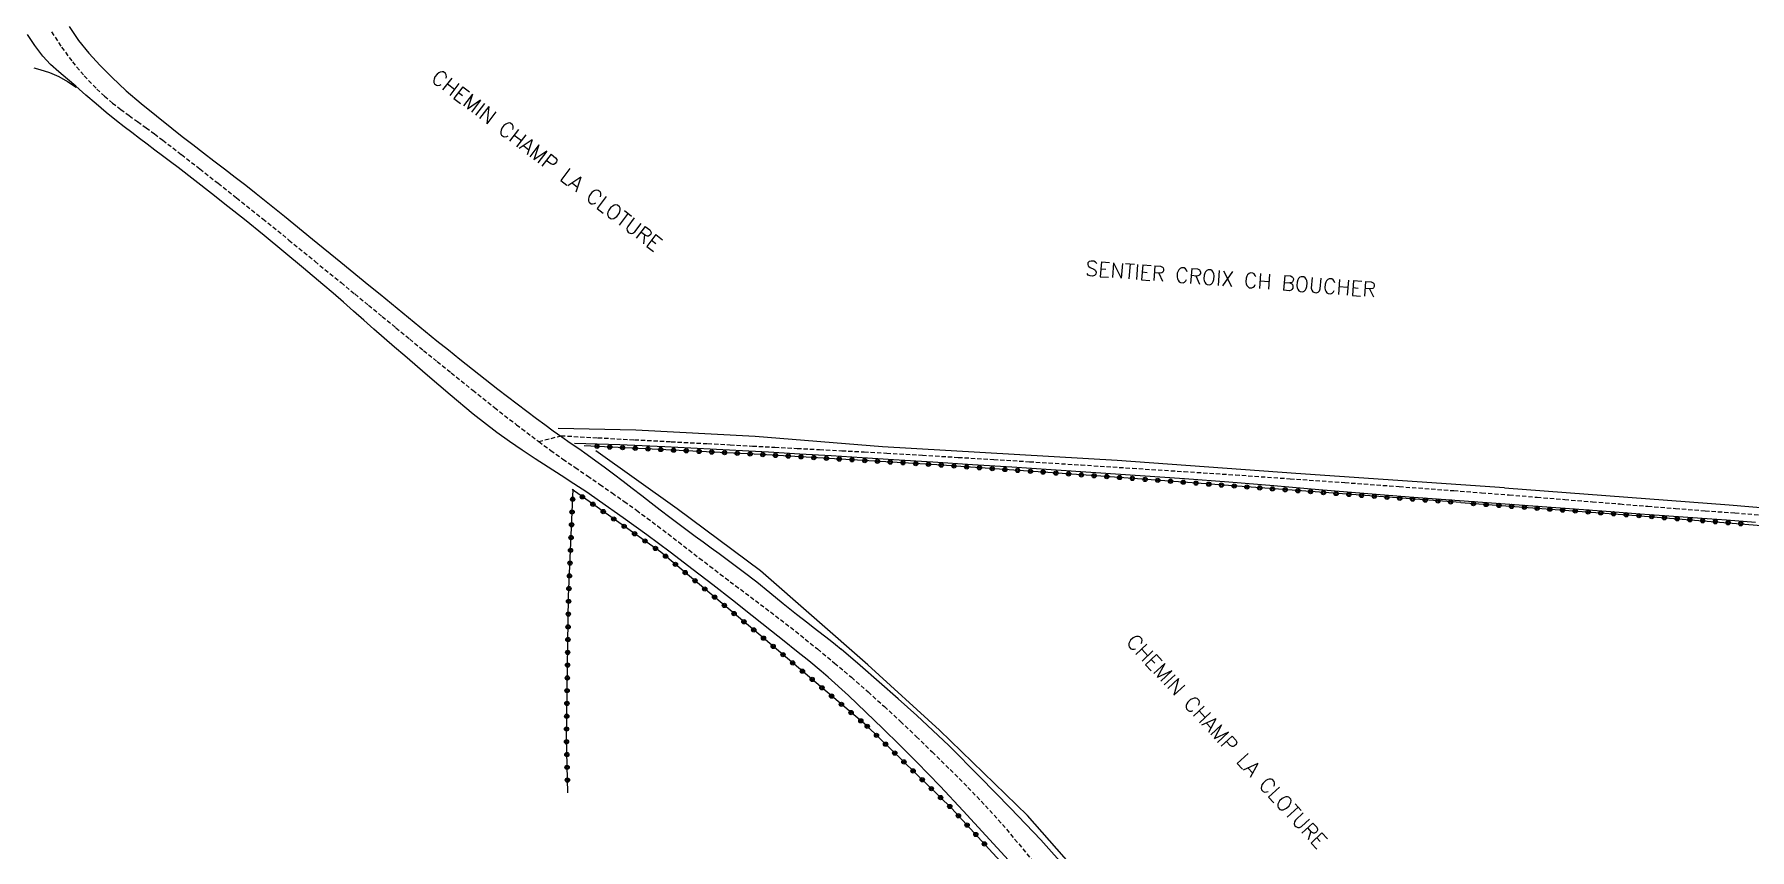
# Model space of a CAD drawing. Header units: millimetres. Extents: x 149000 to 150002, y 151999 to 153000.
# Drawn here: x 149301.6 to 149503.1, y 152773 to 152868.8 of the extents above; entities that cross this region are included whole.
import ezdxf
from ezdxf.enums import TextEntityAlignment as Align

# ---------------------------------------------------------------- set-up
doc = ezdxf.new("R2010")
doc.units = ezdxf.units.MM
doc.linetypes.add('DASHED', pattern=[0.75, 0.5, -0.25])
doc.layers.get('0').update_dxf_attribs({"linetype": 'CONTINUOUS'})
for name, color, linetype in [('W0001', 6, 'DASHED'), ('W0008', 7, 'CONTINUOUS'), ('W0071', 7, 'CONTINUOUS'), ('w0323', 7, 'CONTINUOUS'), ('W0330', 7, 'CONTINUOUS'), ('W0989', 7, 'CONTINUOUS')]:
    doc.layers.add(name, color=color, linetype=linetype)
doc.styles.get("Standard").update_dxf_attribs({"font": 'romans.shx', "width": 0.85})

# ---------------------------------------------------------------- blocks, each defined once
blk = doc.blocks.new('t323o')
at = {"color": 0, "linetype": 'Continuous'}
for radius in [0.25, 0.15]:
    blk.add_circle((0, 0), radius, dxfattribs=at)

msp = doc.modelspace()

# ---------------------------------------------------------------- linework, layer by layer
at = {"layer": 'W0001'}
for points in [[(149303.6, 152869.07), (149304.77, 152867.27), (149306.06, 152865.54), (149307.44, 152863.9), (149308.92, 152862.35), (149309.82, 152861.51), (149310.76, 152860.71), (149311.73, 152859.96), (149312.72, 152859.23), (149313.71, 152858.52), (149314.71, 152857.81), (149315.7, 152857.09), (149316.67, 152856.35), (149318.85, 152854.66), (149321.02, 152852.97), (149323.18, 152851.28), (149325.34, 152849.57), (149328.42, 152847.1), (149331.49, 152844.61), (149334.55, 152842.11), (149337.61, 152839.61), (149339.22, 152838.28), (149340.83, 152836.96), (149342.44, 152835.63), (149344.06, 152834.3), (149345.67, 152832.98), (149347.28, 152831.65), (149348.9, 152830.34), (149350.53, 152829.03), (149353.08, 152826.98), (149355.64, 152824.94), (149358.22, 152822.92), (149360.83, 152820.94)], [(149360.83, 152820.94), (149363.45, 152821.63), (149367.76, 152821.39), (149372.07, 152821.16), (149376.38, 152820.93), (149380.68, 152820.7), (149383.31, 152820.56), (149385.94, 152820.42), (149388.56, 152820.28), (149391.19, 152820.14), (149393.82, 152820.01), (149396.44, 152819.87), (149399.07, 152819.73), (149401.7, 152819.58), (149405.89, 152819.34), (149410.09, 152819.09), (149414.28, 152818.84), (149418.48, 152818.58), (149424.53, 152818.2), (149430.58, 152817.81), (149436.63, 152817.42), (149442.68, 152817.03), (149449.1, 152816.58), (149455.51, 152816.13), (149461.92, 152815.66), (149468.33, 152815.18), (149471.59, 152814.93), (149474.84, 152814.67), (149478.1, 152814.41), (149481.35, 152814.14), (149484.6, 152813.87), (149487.85, 152813.61), (149491.11, 152813.35), (149494.36, 152813.09), (149497.85, 152812.82), (149501.35, 152812.56), (149504.85, 152812.3)], [(149360.83, 152820.94), (149362.24, 152819.91), (149363.67, 152818.89), (149365.11, 152817.89), (149366.56, 152816.9), (149368.01, 152815.91), (149369.45, 152814.91), (149370.88, 152813.91), (149372.31, 152812.88), (149373.55, 152811.96), (149374.79, 152811.03), (149376.02, 152810.09), (149377.25, 152809.15), (149378.47, 152808.21), (149379.69, 152807.26), (149380.92, 152806.32), (149382.15, 152805.38), (149383.32, 152804.48), (149384.51, 152803.59), (149385.69, 152802.71), (149386.87, 152801.82), (149388.05, 152800.93), (149389.23, 152800.03), (149390.4, 152799.13), (149391.56, 152798.21), (149393.58, 152796.58), (149395.58, 152794.93), (149397.56, 152793.25), (149399.51, 152791.54), (149401.43, 152789.81), (149403.32, 152788.06), (149405.2, 152786.28), (149407.04, 152784.48), (149409.16, 152782.41), (149411.25, 152780.32), (149413.3, 152778.17), (149415.29, 152775.98), (149448.6, 152735.92)]]:
    msp.add_lwpolyline(points, dxfattribs=at)
at = {"layer": 'W0008'}
for points in [[(149305.67, 152869.69), (149306.75, 152868.06), (149307.99, 152866.55), (149309.31, 152865.12), (149310.67, 152863.74), (149312.36, 152862.15), (149314.13, 152860.66), (149315.93, 152859.21), (149317.74, 152857.77), (149318.96, 152856.79), (149320.2, 152855.82), (149321.44, 152854.86), (149322.68, 152853.91), (149323.93, 152852.96), (149325.17, 152852.01), (149326.41, 152851.05), (149327.64, 152850.08), (149330.97, 152847.41), (149334.27, 152844.72), (149337.57, 152842.02), (149340.87, 152839.33), (149342.21, 152838.24), (149343.54, 152837.15), (149344.87, 152836.06), (149346.2, 152834.97), (149347.53, 152833.88), (149348.87, 152832.79), (149350.21, 152831.71), (149351.56, 152830.63), (149353.79, 152828.87), (149356.03, 152827.11), (149358.29, 152825.37), (149360.56, 152823.66), (149361.54, 152822.93), (149362.54, 152822.22), (149363.53, 152821.51), (149364.53, 152820.81), (149365.53, 152820.11), (149366.53, 152819.41), (149367.52, 152818.69), (149368.51, 152817.97), (149369.62, 152817.14), (149370.73, 152816.3), (149371.82, 152815.46), (149372.92, 152814.61), (149374.02, 152813.76), (149375.11, 152812.91), (149376.21, 152812.06), (149377.32, 152811.23), (149378.26, 152810.53), (149379.2, 152809.84), (149380.14, 152809.15), (149381.09, 152808.47), (149382.03, 152807.78), (149382.98, 152807.09), (149383.91, 152806.39), (149384.84, 152805.69), (149386.43, 152804.45), (149387.99, 152803.2), (149389.55, 152801.93), (149391.12, 152800.67), (149391.77, 152800.16), (149392.42, 152799.65), (149393.08, 152799.14), (149393.74, 152798.64), (149394.4, 152798.13), (149395.05, 152797.61), (149395.7, 152797.09), (149396.34, 152796.56)], [(149397.21, 152791.1), (149396.43, 152791.83), (149395.62, 152792.55), (149394.81, 152793.26), (149394, 152793.96), (149392.57, 152795.17), (149391.11, 152796.34), (149389.64, 152797.51), (149388.17, 152798.67), (149385.89, 152800.49), (149383.59, 152802.31), (149381.29, 152804.11), (149378.98, 152805.89), (149376.25, 152807.95), (149373.52, 152809.98), (149370.76, 152811.99), (149367.98, 152813.96), (149366.49, 152814.99), (149364.97, 152815.99), (149363.45, 152816.97), (149361.92, 152817.95), (149360.39, 152818.93), (149358.88, 152819.93), (149357.38, 152820.96), (149355.91, 152822.02), (149353.13, 152824.18), (149350.43, 152826.43), (149347.76, 152828.72), (149345.09, 152831), (149343.88, 152832.04), (149342.67, 152833.09), (149341.47, 152834.14), (149340.28, 152835.2), (149339.08, 152836.26), (149337.88, 152837.31), (149336.68, 152838.36), (149335.46, 152839.4), (149333.18, 152841.33), (149330.89, 152843.24), (149328.58, 152845.14), (149326.26, 152847.03), (149324.32, 152848.57), (149322.38, 152850.1), (149320.42, 152851.62), (149318.46, 152853.13), (149317.56, 152853.82), (149316.65, 152854.5), (149315.75, 152855.18), (149314.84, 152855.86), (149313.93, 152856.54), (149313.03, 152857.23), (149312.13, 152857.92), (149311.24, 152858.63), (149310.03, 152859.61), (149308.83, 152860.62), (149307.64, 152861.64), (149306.46, 152862.67), (149305.47, 152863.52), (149304.46, 152864.36), (149303.48, 152865.24), (149302.58, 152866.21), (149301.62, 152867.45), (149300.77, 152868.77)], [(149419.81, 152774.18), (149416.23, 152777.87), (149412.65, 152781.58), (149409.02, 152785.24), (149405.26, 152788.77), (149403.05, 152790.74), (149400.83, 152792.7), (149398.59, 152794.63), (149396.34, 152796.56)], [(149397.21, 152791.1), (149399.25, 152789.17), (149401.26, 152787.23), (149403.26, 152785.27), (149405.24, 152783.29), (149407.98, 152780.45), (149410.67, 152777.57), (149413.34, 152774.67), (149416.02, 152771.77)], [(149422.98, 152770.59), (149419.81, 152774.18)]]:
    msp.add_lwpolyline(points, dxfattribs=at)
at = {"layer": 'W0071'}
for points in [[(149301.52, 152864.83), (149302.23, 152864.66), (149303.36, 152864.28), (149304.45, 152863.81), (149305.49, 152863.25), (149306.48, 152862.59)], [(149441.88, 152816.19), (149436.67, 152816.56), (149431.46, 152816.93), (149426.25, 152817.28), (149421.04, 152817.63), (149416.41, 152817.93), (149411.78, 152818.22), (149407.14, 152818.51), (149402.51, 152818.8), (149398.84, 152819.02), (149395.16, 152819.25), (149391.48, 152819.47), (149387.8, 152819.68), (149384.76, 152819.85), (149381.72, 152820.02), (149378.68, 152820.18), (149375.64, 152820.33), (149372.99, 152820.44), (149370.34, 152820.55), (149367.69, 152820.65), (149365.04, 152820.73)], [(149503.74, 152811.45), (149500.35, 152811.7), (149496.95, 152811.94), (149493.56, 152812.19), (149490.16, 152812.43), (149486.77, 152812.68), (149480.84, 152813.11), (149474.91, 152813.54), (149468.99, 152813.98), (149463.06, 152814.43), (149457.77, 152814.85), (149452.47, 152815.29), (149447.17, 152815.73), (149441.88, 152816.19)]]:
    msp.add_lwpolyline(points, dxfattribs=at)
at = {"layer": 'w0323'}
for points in [[(149469.13, 152813.77), (149427.42, 152816.84), (149407.6, 152818.21), (149386.91, 152819.42), (149366.17, 152820.45)], [(149364.24, 152779.68), (149364.08, 152786.1), (149364.33, 152802.75), (149364.86, 152815.35)], [(149399.37, 152787.54), (149386.67, 152798.32), (149375.17, 152807.94), (149364.74, 152815.32)], [(149469.13, 152813.77), (149489.76, 152812.26), (149510.35, 152810.62), (149534.9, 152808.74), (149554.28, 152806.77), (149568.88, 152805.57)], [(149399.37, 152787.54), (149409.31, 152777.89), (149417.28, 152769.24), (149428.83, 152755.8), (149437.71, 152744.69), (149443.36, 152736.43)]]:
    msp.add_lwpolyline(points, dxfattribs=at)
at = {"layer": 'W0330'}
for points in [[(149474.29, 152815.51), (149449.77, 152817.18), (149428.76, 152818.73), (149401.2, 152820.33), (149386.27, 152821.52), (149372.25, 152822.3), (149363.12, 152822.49)], [(149386.86, 152805.76), (149377.09, 152813.03), (149367.55, 152819.87)], [(149474.29, 152815.51), (149500.65, 152813.53), (149522.39, 152811.68), (149542.71, 152810.17), (149561.01, 152808.63), (149582.54, 152807.13), (149592.65, 152806.61), (149595.53, 152806.32)], [(149471.4, 152706.01), (149471.54, 152705.98), (149463.15, 152718.95), (149454.82, 152731.41), (149445.34, 152745.18), (149435.73, 152756.83), (149427.14, 152766.93), (149418.26, 152777.02), (149407.9, 152787.03), (149399.5, 152794.71), (149386.86, 152805.76)]]:
    msp.add_lwpolyline(points, dxfattribs=at)

# ---------------------------------------------------------------- block references
at = {"layer": 'w0323'}
for p, rotation in [((149367.67, 152820.38), 177.1625330576184), ((149369.17, 152820.3), 177.1625330576184), ((149370.67, 152820.23), 177.1625330576184), ((149372.17, 152820.16), 177.1625330576184), ((149373.66, 152820.08), 177.1625330576184), ((149375.16, 152820.01), 177.1625330576184), ((149376.66, 152819.93), 177.1625330576184), ((149378.16, 152819.86), 177.1625330576184), ((149379.66, 152819.78), 177.1625330576184), ((149381.15, 152819.71), 177.1625330576184), ((149382.65, 152819.64), 177.1625330576184), ((149384.15, 152819.56), 177.1625330576184), ((149385.65, 152819.49), 177.1625330576184), ((149387.15, 152819.41), 176.6488057378247), ((149388.64, 152819.32), 176.6488057378247), ((149390.14, 152819.24), 176.6488057378247), ((149391.64, 152819.15), 176.6488057378247), ((149393.14, 152819.06), 176.6488057378247), ((149394.63, 152818.97), 176.6488057378247), ((149396.13, 152818.89), 176.6488057378247), ((149397.63, 152818.8), 176.6488057378247), ((149399.13, 152818.71), 176.6488057378247), ((149400.62, 152818.62), 176.6488057378247), ((149402.12, 152818.53), 176.6488057378247), ((149403.62, 152818.45), 176.6488057378247), ((149405.12, 152818.36), 176.6488057378247), ((149406.61, 152818.27), 176.6488057378247), ((149408.11, 152818.18), 176.0257459377803), ((149409.61, 152818.07), 176.0257459377803), ((149411.1, 152817.97), 176.0257459377803), ((149412.6, 152817.87), 176.0257459377803), ((149414.1, 152817.76), 176.0257459377803), ((149415.59, 152817.66), 176.0257459377803), ((149417.09, 152817.55), 176.0257459377803), ((149418.59, 152817.45), 176.0257459377803), ((149420.08, 152817.35), 176.0257459377803), ((149421.58, 152817.24), 176.0257459377803), ((149423.07, 152817.14), 176.0257459377803), ((149424.57, 152817.03), 176.0257459377803), ((149426.07, 152816.93), 176.0257459377803), ((149427.56, 152816.83), 175.7893591130658), ((149429.06, 152816.72), 175.7893591130658), ((149430.56, 152816.61), 175.7893591130658), ((149432.05, 152816.5), 175.7893591130658), ((149433.55, 152816.39), 175.7893591130658), ((149365.96, 152814.45), 144.7453456806846), ((149435.04, 152816.28), 175.7893591130658), ((149436.54, 152816.17), 175.7893591130658), ((149438.04, 152816.06), 175.7893591130658), ((149439.53, 152815.94), 175.7893591130658), ((149441.03, 152815.83), 175.7893591130658), ((149442.52, 152815.72), 175.7893591130658), ((149444.02, 152815.61), 175.7893591130658), ((149445.52, 152815.5), 175.7893591130658), ((149447.01, 152815.39), 175.7893591130658), ((149448.51, 152815.28), 175.7893591130658), ((149450, 152815.17), 175.7893591130658), ((149451.5, 152815.06), 175.7893591130658), ((149453, 152814.95), 175.7893591130658), ((149454.49, 152814.84), 175.7893591130658), ((149455.99, 152814.73), 175.7893591130658), ((149457.48, 152814.62), 175.7893591130658), ((149458.98, 152814.51), 175.7893591130658), ((149460.47, 152814.4), 175.7893591130658), ((149461.97, 152814.29), 175.7893591130658), ((149364.75, 152812.67), 87.5964701948436), ((149364.81, 152814.17), 87.5964701948436), ((149367.19, 152813.58), 144.7453456806846), ((149368.41, 152812.72), 144.7453456806846), ((149463.47, 152814.18), 175.7893591130658), ((149464.96, 152814.07), 175.7893591130658), ((149466.46, 152813.96), 175.7893591130658), ((149467.95, 152813.85), 175.7893591130658), ((149470.62, 152813.66), 355.8328730327005), ((149472.12, 152813.55), 355.8328730327005), ((149473.62, 152813.44), 355.8328730327005), ((149475.11, 152813.33), 355.8328730327005), ((149476.61, 152813.22), 355.8328730327005), ((149478.1, 152813.11), 355.8328730327005), ((149479.6, 152813), 355.8328730327005), ((149481.1, 152812.89), 355.8328730327005), ((149482.59, 152812.79), 355.8328730327005), ((149484.09, 152812.68), 355.8328730327005), ((149485.58, 152812.57), 355.8328730327005), ((149487.08, 152812.46), 355.8328730327005), ((149488.58, 152812.35), 355.8328730327005), ((149364.69, 152811.17), 87.5964701948436), ((149369.64, 152811.85), 144.7453456806846), ((149370.86, 152810.99), 144.7453456806846), ((149490.07, 152812.24), 355.4475285151572), ((149491.57, 152812.12), 355.4475285151572), ((149493.06, 152812), 355.4475285151572), ((149494.56, 152811.88), 355.4475285151572), ((149496.05, 152811.76), 355.4475285151572), ((149497.55, 152811.64), 355.4475285151572), ((149499.04, 152811.52), 355.4475285151572), ((149500.54, 152811.4), 355.4475285151572), ((149502.03, 152811.29), 355.4475285151572), ((149364.63, 152809.67), 87.5964701948436), ((149372.09, 152810.12), 144.7453456806846), ((149373.31, 152809.26), 144.7453456806846), ((149374.54, 152808.39), 144.7453456806846), ((149364.5, 152806.67), 87.5964701948436), ((149364.56, 152808.17), 87.5964701948436), ((149375.73, 152807.48), 140.0955799007897), ((149376.88, 152806.52), 140.0955799007897), ((149364.44, 152805.17), 87.5964701948436), ((149378.03, 152805.55), 140.0955799007897), ((149379.18, 152804.59), 140.0955799007897), ((149364.37, 152803.68), 87.5964701948436), ((149380.33, 152803.63), 140.0955799007897), ((149381.48, 152802.67), 140.0955799007897), ((149364.3, 152800.68), 89.10869715040276), ((149364.33, 152802.18), 89.10869715040276), ((149382.63, 152801.7), 140.0955799007897), ((149383.78, 152800.74), 140.0955799007897), ((149364.28, 152799.18), 89.10869715040276), ((149384.93, 152799.78), 140.0955799007897), ((149386.08, 152798.82), 140.0955799007897), ((149364.23, 152796.18), 89.10869715040276), ((149364.26, 152797.68), 89.10869715040276), ((149387.23, 152797.85), 139.6572127756231), ((149388.37, 152796.88), 139.6572127756231), ((149364.21, 152794.68), 89.10869715040276), ((149389.52, 152795.91), 139.6572127756231), ((149390.66, 152794.94), 139.6572127756231), ((149364.19, 152793.18), 89.10869715040276), ((149391.8, 152793.97), 139.6572127756231), ((149392.95, 152793), 139.6572127756231), ((149394.09, 152792.02), 139.6572127756231), ((149364.14, 152790.18), 89.10869715040276), ((149364.16, 152791.68), 89.10869715040276), ((149395.23, 152791.05), 139.6572127756231), ((149396.38, 152790.08), 139.6572127756231), ((149364.12, 152788.68), 89.10869715040276), ((149397.52, 152789.11), 139.6572127756231), ((149398.66, 152788.14), 139.6572127756231), ((149364.09, 152787.18), 89.10869715040276), ((149399.42, 152787.49), 315.8396421165605), ((149400.5, 152786.44), 315.8396421165605), ((149364.09, 152785.68), 91.46456461894661), ((149364.13, 152784.18), 91.46456461894661), ((149401.57, 152785.4), 315.8396421165605), ((149402.65, 152784.35), 315.8396421165605), ((149364.16, 152782.68), 91.46456461894661), ((149403.73, 152783.31), 315.8396421165605), ((149404.8, 152782.26), 315.8396421165605), ((149364.2, 152781.18), 91.46456461894661), ((149405.88, 152781.22), 315.8396421165605), ((149406.95, 152780.17), 315.8396421165605), ((149408.03, 152779.13), 315.8396421165605), ((149409.11, 152778.08), 315.8396421165605), ((149410.13, 152776.99), 312.6612195864064), ((149411.15, 152775.89), 312.6612195864064), ((149412.17, 152774.79), 312.6612195864064), ((149413.18, 152773.68), 312.6612195864064)]:
    msp.add_blockref('t323o', p, dxfattribs=dict(at, rotation=rotation))

# ---------------------------------------------------------------- texts
at = {"layer": 'W0989'}
for rotation, p in [(322.5465, (149348.05, 152863.38)), (312.8801, (149429.71, 152797.31))]:
    msp.add_text('CHEMIN CHAMP LA CLOTURE', height=1.75, rotation=rotation, dxfattribs=at).set_placement(p)
msp.add_text('SENTIER CROIX CH BOUCHER', height=1.75, rotation=355.7458, dxfattribs=at).set_placement((149442.11, 152840.05), align=Align.MIDDLE)

doc.saveas('drawing.dxf')
